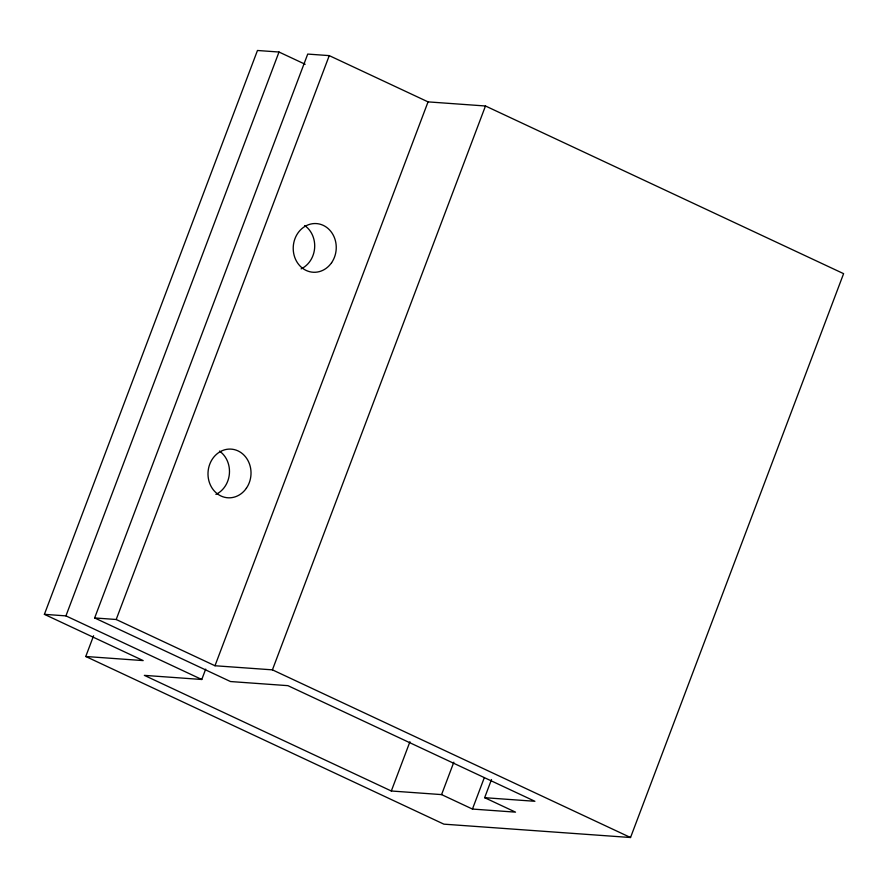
<?xml version="1.0" encoding="UTF-8"?>
<svg xmlns="http://www.w3.org/2000/svg" width="888" height="888" viewBox="0 0 888 888"><rect width="100%" height="100%" fill="white"/><g stroke="black" fill="none" stroke-linecap="round" stroke-linejoin="round"><path stroke-width="1.33" d="M93.595 635.741L85.759 656.487L143.19 660.594L44.4 614.341L257.464 50.483L279.01 52.026L305.172 64.269M44.4 614.341L65.934 615.884L279.01 52.026M491.508 779.542L484.648 797.69L534.898 801.287L287.923 685.658L230.492 681.54L94.65 617.948L307.725 54.079L329.259 55.622L428.049 101.876L485.481 105.994L843.6 273.659L630.535 837.517L443.878 824.153L85.759 656.487M94.65 617.948L116.195 619.491L329.259 55.622M484.648 797.69L515.517 812.143L472.449 809.057L441.58 794.605L391.319 790.997L144.344 675.368L201.776 679.486L205.694 669.119M116.195 619.491L214.985 665.745L428.049 101.876M214.985 665.745L272.416 669.852L485.481 105.994M391.319 790.997L409.934 741.746M441.58 794.605L453.824 762.193M472.449 809.057L484.204 777.944M272.416 669.852L630.535 837.517M65.934 615.884L201.776 679.486M304.706 225.541A24.387 21.501 -85.9 0 1 314.618 248.196A24.387 21.501 -85.9 0 1 301.143 268.853M219.48 451.082A24.387 21.501 -85.9 0 1 229.393 473.737A24.387 21.501 -85.9 0 1 215.917 494.405M331.613 262.682A24.387 21.501 -85.9 0 0 317.849 223.732A24.387 21.501 -85.9 0 0 294.738 257.32A24.387 21.501 -85.9 0 0 331.613 262.682M246.387 488.222A24.387 21.501 -85.9 0 0 232.623 449.273A24.387 21.501 -85.9 0 0 209.513 482.861A24.387 21.501 -85.9 0 0 246.387 488.222"/></g></svg>
